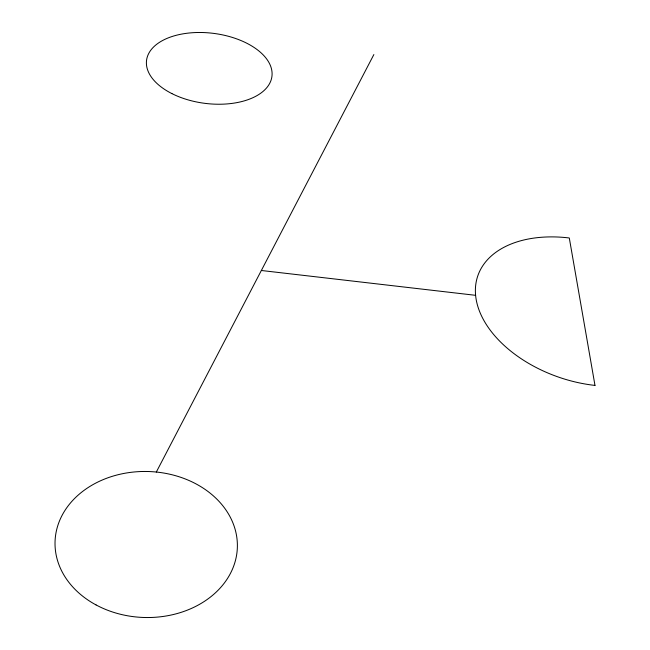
<?xml version="1.0" encoding="UTF-8"?>
<svg xmlns="http://www.w3.org/2000/svg" width="650" height="650" viewBox="0 0 650 650"><rect width="100%" height="100%" fill="white"/><g stroke="black" fill="none" stroke-linecap="round" stroke-linejoin="round"><path stroke-width="0.97" d="M156.325 472.046L373.864 54.559M261.349 270.489L475.605 295.319M594.986 385.409L569.294 237.973A109.549 69.363 19.1 0 0 476.157 299.439A109.549 69.363 19.1 0 0 594.986 385.409M171.917 93.608A63.204 35.254 7.3 0 0 271.692 77.846A63.204 35.254 7.3 0 0 184.104 33.662A63.204 35.254 7.3 0 0 171.917 93.608M96.054 604.931A91.203 73.019 1.8 0 0 237.226 549.835A91.203 73.019 1.8 0 0 105.308 478.766A91.203 73.019 1.8 0 0 96.054 604.931"/></g></svg>
